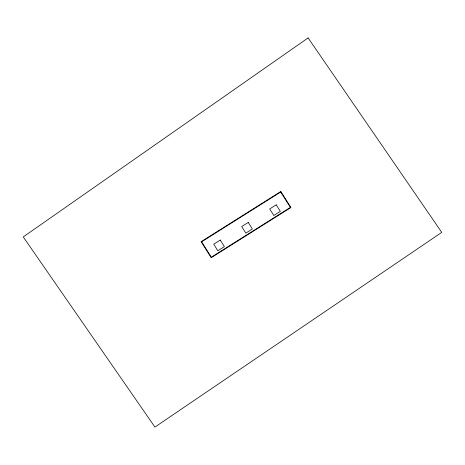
<?xml version="1.0" encoding="UTF-8"?>
<svg xmlns="http://www.w3.org/2000/svg" width="465" height="465" viewBox="0 0 465 465"><rect width="100%" height="100%" fill="white"/><g stroke="black" fill="none" stroke-linecap="round" stroke-linejoin="round"><path stroke-width="0.7" d="M308.109 37.921L23.25 236.923L154.932 427.079L441.75 232.372L308.109 37.921M280.825 191.487L201.101 241.69L211.197 257.72L290.921 207.518L280.825 191.487M280.703 192.016L201.63 241.812L211.313 257.186L290.387 207.396L280.703 192.016M220.259 240.062L213.72 244.183L217.841 250.728L224.38 246.607L220.259 240.062M248.24 222.444L241.695 226.565L245.816 233.11L252.361 228.989L248.24 222.444M276.222 204.827L269.677 208.948L273.798 215.487L280.343 211.366L276.222 204.827"/></g></svg>
